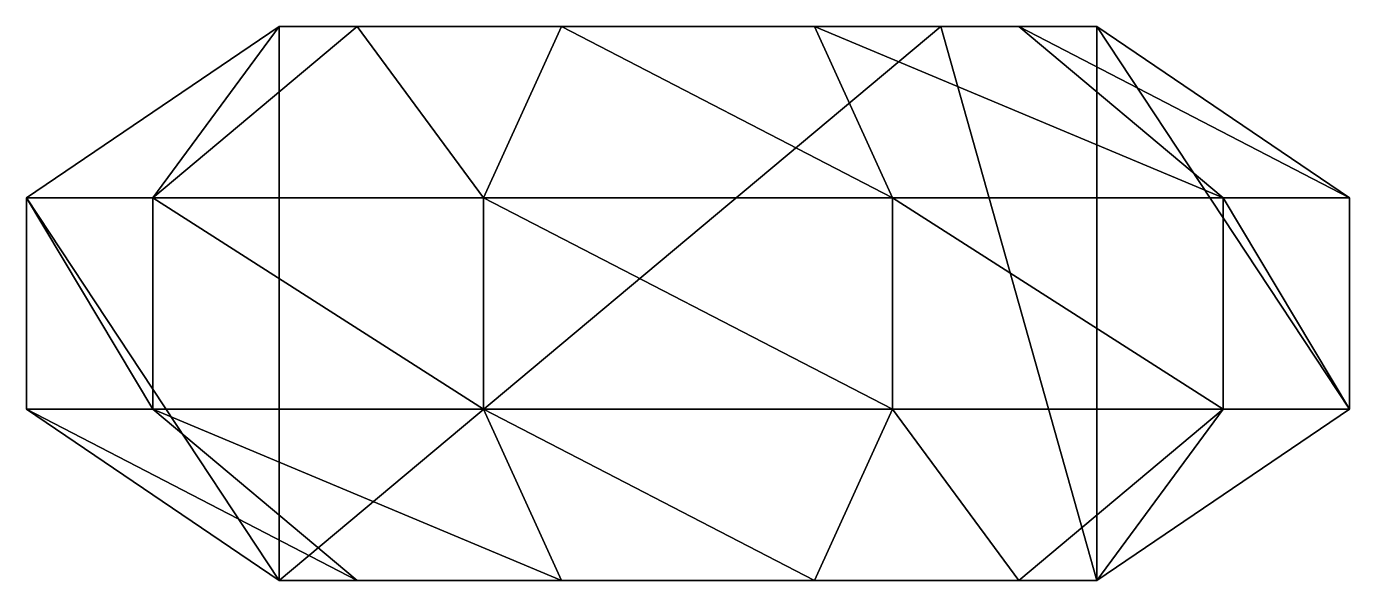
# Model space of a CAD drawing. Extents: x -95 to 95, y 0 to 80.
import ezdxf

# ---------------------------------------------------------------- set-up
doc = ezdxf.new("R2010")
doc.units = 0
doc.layers.add('asianKorokkeHalf', color=250, linetype='CONTINUOUS')

msp = doc.modelspace()

# ---------------------------------------------------------------- meshes
at = {"layer": 'asianKorokkeHalf'}
mesh = msp.add_polyface(dxfattribs=at)
corners = [(-29.389263, 55.075023, -90.45085), (-76.942088, 55.075023, -55.901699), (58.778525, 0), (47.552826, 0, -34.54915), (18.163563, 0, -55.901699), (-18.163563, 0, -55.901699), (-47.552826, 0, -34.54915), (-58.778525, 0), (-95.105652, 55.075023), (58.778525, 79.705322), (47.552826, 79.705322, -34.54915), (18.163563, 79.705322, -55.901699), (95.105652, 24.630299), (76.942088, 24.630299, -55.901699), (29.389263, 24.630299, -90.45085), (-29.389263, 24.630299, -90.45085), (-76.942088, 24.630299, -55.901699), (-95.105652, 24.630299), (-18.163563, 79.705322, -55.901699), (-47.552826, 79.705322, -34.54915), (-58.778525, 79.705322), (36.327126, 79.705322), (95.105652, 55.075023), (76.942088, 55.075023, -55.901699), (29.389263, 55.075023, -90.45085)]
mesh.append_faces([[corners[k] for k in face] for face in [(2, 12, 13), (3, 13, 14), (4, 14, 15), (5, 15, 16), (6, 16, 17), (24, 11, 18), (0, 18, 19), (1, 19, 20), (10, 18, 11), (2, 3, 4), (12, 22, 23), (13, 23, 24), (14, 24, 0), (15, 0, 1), (16, 1, 8), (4, 5, 6), (21, 10, 9), (20, 19, 18), (2, 4, 7), (20, 18, 10), (22, 9, 10), (23, 10, 11), (9, 12, 2), (21, 2, 7), (7, 17, 8), (9, 22, 12), (2, 13, 3), (3, 14, 4), (4, 15, 5), (5, 16, 6), (6, 17, 7), (24, 18, 0), (0, 19, 1), (1, 20, 8), (12, 23, 13), (13, 24, 14), (14, 0, 15), (15, 1, 16), (16, 8, 17), (4, 6, 7), (20, 10, 21), (22, 10, 23), (23, 11, 24), (9, 2, 21), (21, 7, 20), (7, 8, 20)]])

doc.saveas('drawing.dxf')
